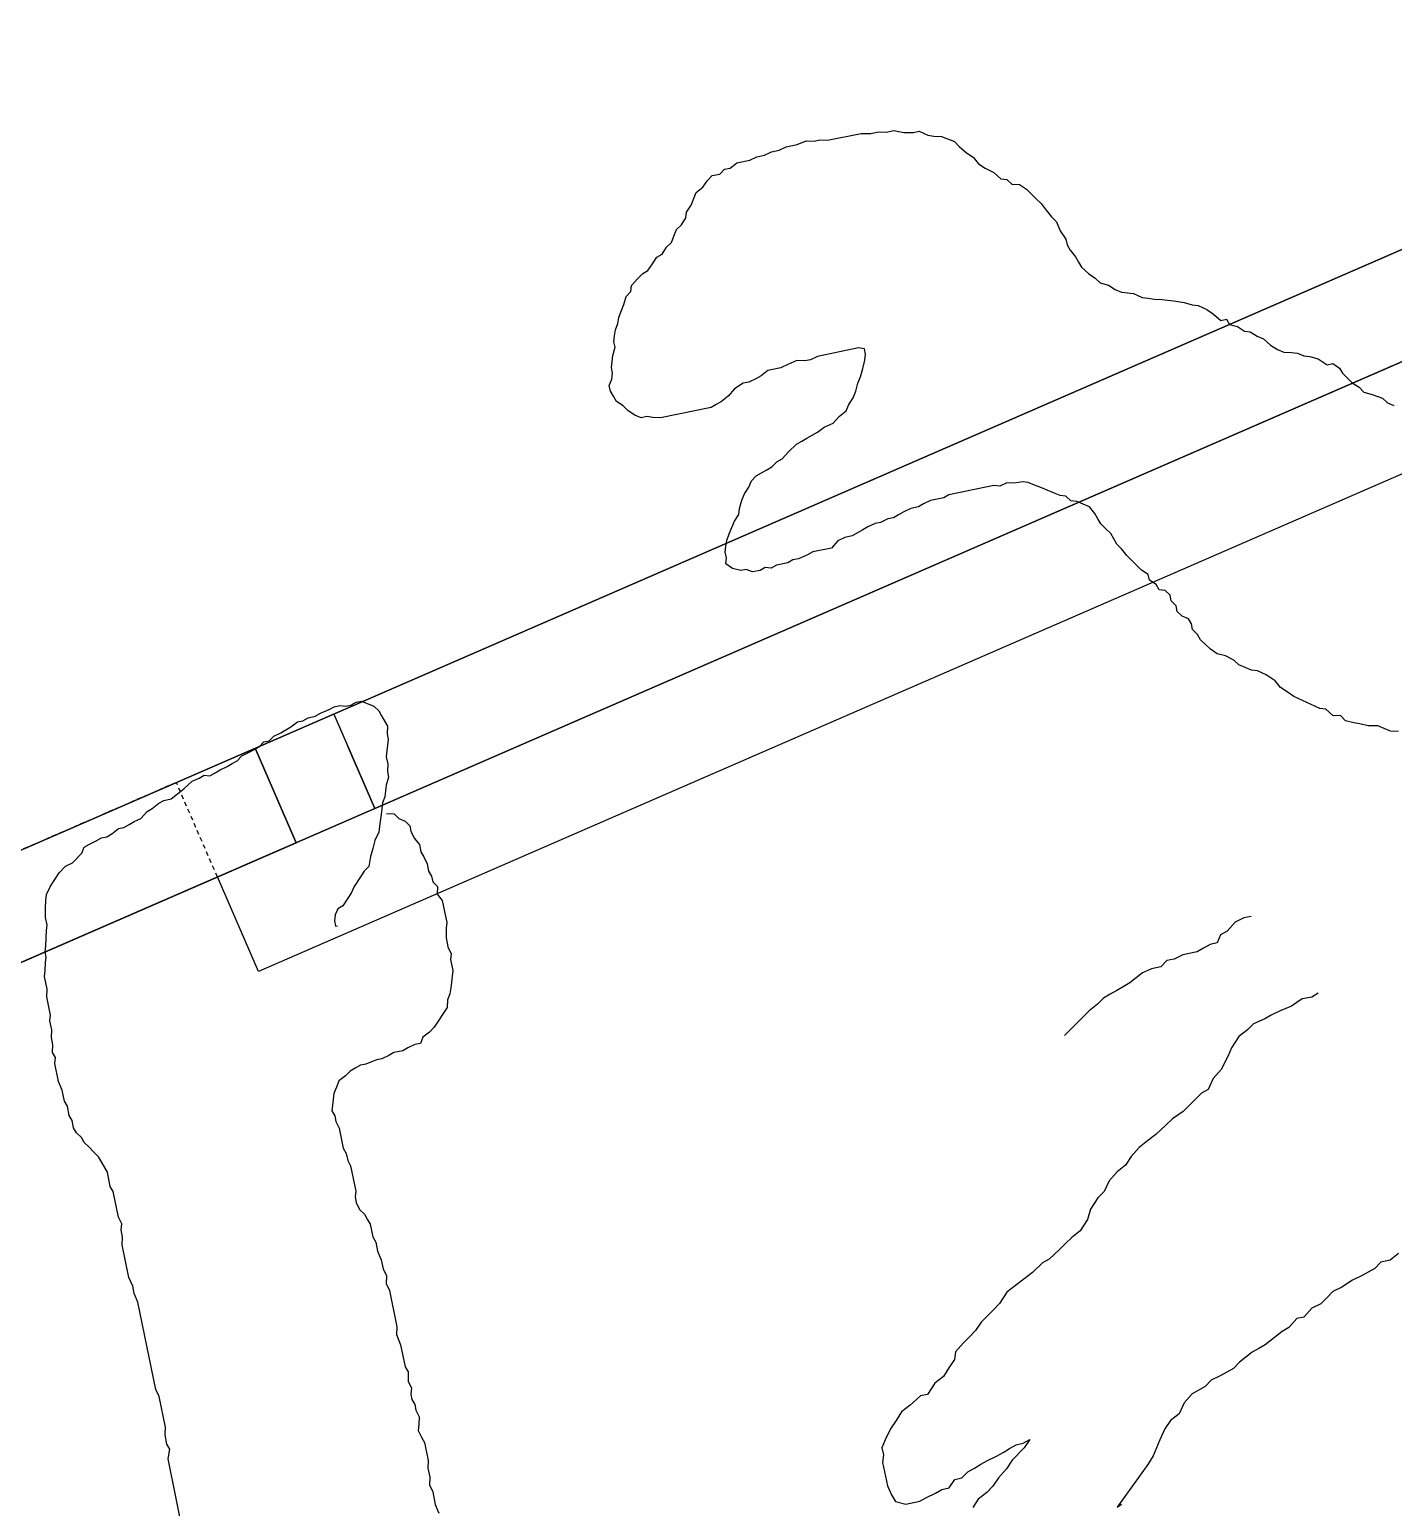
# Model space of a CAD drawing. Header units: millimetres. Extents: x 9159 to 17971, y 10368 to 13314.
# Drawn here: x 14616.73 to 14656.45, y 12233.86 to 12276.91 of the extents above; entities that cross this region are included whole.
import ezdxf

# ---------------------------------------------------------------- set-up
doc = ezdxf.new("R2010")
doc.units = ezdxf.units.MM
doc.header["$LTSCALE"] = 5
doc.linetypes.add('NASCOSTA', pattern=[0.375, 0.25, -0.125])
for name, color, linetype in [('200-EquipBorder-2d', 9, 'Continuous'), ('200-EquipGlass3ds-3D', 140, 'Continuous'), ('200-EquipInternal-2d', 252, 'Continuous'), ('200-EquipMarble-3D', 253, 'Continuous'), ('200-EquipRemBorder-3d', 7, 'Continuous'), ('200-EquipSteel-3d', 9, 'Continuous'), ('600-User-2D', 7, 'Continuous')]:
    doc.layers.add(name, color=color, linetype=linetype)
doc.layers.add('200-InsPoint-3D', color=3, linetype='Continuous', plot=False)

# ---------------------------------------------------------------- blocks, each defined once
blk = doc.blocks.new('RCSH2D6W')
at = {"layer": '200-EquipBorder-2d'}
blk.add_lwpolyline([(0, 0), (1780, 0), (1780, -700), (0, -700)], close=True, dxfattribs=at)
blk.add_lwpolyline([(1780, -700), (1780, -730), (1250, -730), (1250, -700)], dxfattribs=at)
at = {"layer": '200-EquipInternal-2d', "linetype": 'NASCOSTA'}
blk.add_lwpolyline([(1250, -700), (1250, -670), (862, -670), (862, -700)], dxfattribs=at)
at = {"layer": '200-EquipRemBorder-3d', "extrusion": (1, 0, 0), "elevation": 1300}
for points in [[(-670, 440), (-670, 460), (-700, 460), (-700, 450), (-680, 450), (-680, 430), (-700, 410)], [(-670, 545), (-670, 565), (-700, 565), (-700, 555), (-680, 555), (-680, 535), (-700, 515)], [(-670, 650), (-670, 670), (-700, 670), (-700, 660), (-680, 660), (-680, 640), (-700, 620)], [(-670, 755), (-670, 775), (-700, 775), (-700, 765), (-680, 765), (-680, 745), (-700, 725)], [(-670, 230), (-670, 250), (-700, 250), (-700, 240), (-680, 240), (-680, 220), (-700, 200)], [(-670, 335), (-670, 355), (-700, 355), (-700, 345), (-680, 345), (-680, 325), (-700, 305)]]:
    blk.add_lwpolyline(points, dxfattribs=at)
at = {"layer": '200-EquipSteel-3d'}
for points in [[(1275, -670, 150), (1275, -700, 150), (1275, -700, 730), (1275, -670, 760)], [(1770, -700, 150), (1770, -670, 150), (1300, -670, 150), (1300, -700, 150)], [(1275, -700, 150), (1275, -700, 730), (875, -700, 730), (875, -700, 150)], [(1770, -700, 360), (1770, -700, 410), (1300, -700, 410), (1300, -700, 360)], [(1770, -700, 465), (1770, -700, 515), (1300, -700, 515), (1300, -700, 465)], [(1770, -700, 570), (1770, -700, 620), (1300, -700, 620), (1300, -700, 570)], [(1770, -700, 675), (1770, -700, 725), (1300, -700, 725), (1300, -700, 675)], [(1770, -700, 150), (1770, -700, 200), (1300, -700, 200), (1300, -700, 150)], [(1770, -700, 255), (1770, -700, 305), (1300, -700, 305), (1300, -700, 255)]]:
    blk.add_3dface(points, dxfattribs=at)
at = {"layer": '200-EquipSteel-3d', "invisible_edges": 15}
for points in [[(1300, -670, 360), (1300, -700, 360), (1300, -700, 410), (1300, -670, 440)], [(1300, -670, 465), (1300, -700, 465), (1300, -700, 515), (1300, -670, 545)], [(1300, -670, 570), (1300, -700, 570), (1300, -700, 620), (1300, -670, 650)], [(1300, -670, 675), (1300, -700, 675), (1300, -700, 725), (1300, -670, 755)], [(1300, -670, 255), (1300, -700, 255), (1300, -700, 305), (1300, -670, 335)], [(1300, -670, 150), (1300, -700, 150), (1300, -700, 200), (1300, -670, 230)]]:
    blk.add_3dface(points, dxfattribs=at)
at = {"layer": '200-InsPoint-3D', "flags": 9}
blk.add_attdef('DISTANG', (0, 0), '', height=1, dxfattribs=at)
at = {"layer": '200-EquipGlass3ds-3D'}
mesh = blk.add_polymesh((6, 3), dxfattribs=at)
for k, corner in enumerate([(1780, -340, 1510), (1780, -340, 1500), (1780, -340, 1500), (0, -340, 1510), (0, -340, 1500), (0, -340, 1500), (0, 0, 1510), (0, 0, 1500), (0, -340, 1500), (1780, 0, 1510), (1780, 0, 1500), (1780, -340, 1500), (1780, 0, 1510), (1780, 0, 1510), (1780, -340, 1510), (0, 0, 1510), (0, 0, 1510), (0, -340, 1510)]):
    mesh.set_mesh_vertex(divmod(k, 3), corner)
mesh = blk.add_polymesh((6, 3), dxfattribs=at)
for k, corner in enumerate([(1770, -10, 1500), (1770, -10, 1265), (1770, -10, 1265), (10, -10, 1500), (10, -10, 1265), (10, -10, 1265), (10, 0, 1500), (10, 0, 1265), (10, -10, 1265), (1770, 0, 1500), (1770, 0, 1265), (1770, -10, 1265), (1770, 0, 1500), (1770, 0, 1500), (1770, -10, 1500), (10, 0, 1500), (10, 0, 1500), (10, -10, 1500)]):
    mesh.set_mesh_vertex(divmod(k, 3), corner)
at = {"layer": '200-EquipMarble-3D'}
mesh = blk.add_polymesh((6, 3), dxfattribs=at)
for k, corner in enumerate([(1780, -700, 850), (1780, -700, 800), (1780, -700, 800), (0, -700, 850), (0, -700, 800), (0, -700, 800), (0, 0, 850), (0, 0, 800), (0, -700, 800), (1780, 0, 850), (1780, 0, 800), (1780, -700, 800), (1780, 0, 850), (1780, 0, 850), (1780, -700, 850), (0, 0, 850), (0, 0, 850), (0, -700, 850)]):
    mesh.set_mesh_vertex(divmod(k, 3), corner)
mesh = blk.add_polymesh((6, 3), dxfattribs=at)
for k, corner in enumerate([(1780, -20, 1015), (1780, -20, 850), (1780, -20, 850), (0, -20, 1015), (0, -20, 850), (0, -20, 850), (0, 0, 1015), (0, 0, 850), (0, -20, 850), (1780, 0, 1015), (1780, 0, 850), (1780, -20, 850), (1780, 0, 1015), (1780, 0, 1015), (1780, -20, 1015), (0, 0, 1015), (0, 0, 1015), (0, -20, 1015)]):
    mesh.set_mesh_vertex(divmod(k, 3), corner)
at = {"layer": '200-EquipSteel-3d'}
mesh = blk.add_polymesh((6, 3), dxfattribs=at)
for k, corner in enumerate([(1780, -670, 800), (1780, -670, 150), (1780, -670, 150), (0, -670, 800), (0, -670, 150), (0, -670, 150), (0, 0, 800), (0, 0, 150), (0, -670, 150), (1780, 0, 800), (1780, 0, 150), (1780, -670, 150), (1780, 0, 800), (1780, 0, 800), (1780, -670, 800), (0, 0, 800), (0, 0, 800), (0, -670, 800)]):
    mesh.set_mesh_vertex(divmod(k, 3), corner)
blk = doc.blocks.new('CUOCO')
at = {"layer": '600-User-2D'}
for p, q in [((-0.703, 3.79), (0.709, 4.387)), ((0.709, 4.387), (0.554, 4.37)), ((-1.38, 3.368), (-0.973, 3.665)), ((-0.973, 3.665), (-0.703, 3.79)), ((-2.547, 2.83), (-2.254, 3.02)), ((-2.254, 3.02), (-1.943, 3.054)), ((-1.943, 3.054), (-1.674, 3.178)), ((-1.674, 3.178), (-1.38, 3.368)), ((-6.074, 2.563), (-5.452, 2.633)), ((-5.452, 2.633), (-5.231, 2.626)), ((-5.231, 2.626), (-5.01, 2.619)), ((-5.01, 2.619), (-4.544, 2.671)), ((-4.544, 2.671), (-4.298, 2.729)), ((-4.298, 2.729), (-4.077, 2.722)), ((-4.077, 2.722), (-3.856, 2.716)), ((-3.856, 2.716), (-3.57, 2.684)), ((-3.57, 2.684), (-3.324, 2.743)), ((-3.324, 2.743), (-2.882, 2.729)), ((-2.882, 2.729), (-2.547, 2.83)), ((-10.149, 2.425), (-9.839, 2.459)), ((-9.839, 2.459), (-9.576, 2.363)), ((-9.576, 2.363), (-9.331, 2.422)), ((-9.331, 2.422), (-9.11, 2.415)), ((-9.11, 2.415), (-8.889, 2.408)), ((-8.889, 2.408), (-8.602, 2.377)), ((-8.602, 2.377), (-8.226, 2.387)), ((-8.226, 2.387), (-7.939, 2.356)), ((-7.939, 2.356), (-7.694, 2.415)), ((-7.694, 2.415), (-7.448, 2.474)), ((-7.448, 2.474), (-7.162, 2.442)), ((-7.162, 2.442), (-6.827, 2.543)), ((-6.827, 2.543), (-6.63, 2.47)), ((-6.63, 2.47), (-6.295, 2.57)), ((-6.295, 2.57), (-6.074, 2.563)), ((4.023, 2.05), (4.292, 2.174)), ((2.593, 1.608), (2.862, 1.732)), ((2.862, 1.732), (3.197, 1.832)), ((3.197, 1.832), (3.467, 1.957)), ((3.467, 1.957), (3.712, 2.015)), ((3.712, 2.015), (4.023, 2.05)), ((1.833, 1.366), (2.103, 1.49)), ((2.054, 1.359), (1.833, 1.366)), ((2.251, 1.287), (2.054, 1.359)), ((2.103, 1.49), (2.593, 1.608)), ((4.576, 1.325), (4.306, 1.201)), ((4.773, 1.252), (4.576, 1.325)), ((2.472, 1.28), (2.251, 1.287)), ((2.693, 1.273), (2.472, 1.28)), ((2.914, 1.266), (2.693, 1.273)), ((3.201, 1.235), (2.914, 1.266)), ((3.422, 1.228), (3.201, 1.235)), ((3.643, 1.221), (3.422, 1.228)), ((3.864, 1.214), (3.643, 1.221)), ((4.109, 1.273), (3.864, 1.214)), ((4.306, 1.201), (4.109, 1.273)), ((4.994, 1.245), (4.773, 1.252)), ((5.28, 1.214), (4.994, 1.245)), ((5.501, 1.208), (5.28, 1.214)), ((5.895, 1.063), (5.501, 1.208)), ((6.11, 0.835), (5.895, 1.063)), ((6.072, 0.327), (6.103, 0.614)), ((6.103, 0.614), (6.11, 0.835)), ((5.83, -0.329), (6.072, 0.327)), ((5.692, -0.502), (5.83, -0.329)), ((5.122, -1.037), (5.416, -0.847)), ((5.416, -0.847), (5.62, -0.698)), ((5.62, -0.698), (5.692, -0.502)), ((4.273, -1.32), (4.584, -1.285)), ((4.584, -1.285), (4.853, -1.161)), ((4.853, -1.161), (5.122, -1.037)), ((2.467, -1.772), (2.736, -1.648)), ((2.736, -1.648), (3.005, -1.524)), ((3.005, -1.524), (3.316, -1.489)), ((3.316, -1.489), (3.675, -1.323)), ((3.675, -1.323), (3.872, -1.396)), ((3.872, -1.396), (4.273, -1.32)), ((1.503, -2.163), (1.748, -2.104)), ((1.748, -2.104), (1.994, -2.045)), ((1.994, -2.045), (2.329, -1.945)), ((2.329, -1.945), (2.467, -1.772)), ((0.139, -2.629), (0.498, -2.463)), ((0.498, -2.463), (0.743, -2.404)), ((0.743, -2.404), (0.988, -2.346)), ((0.988, -2.346), (1.234, -2.287)), ((1.234, -2.287), (1.503, -2.163)), ((-2.617, -3.03), (-2.306, -2.995)), ((-2.306, -2.995), (-2.061, -2.936)), ((-2.061, -2.936), (-1.816, -2.878)), ((-1.816, -2.878), (-1.415, -2.802)), ((-1.415, -2.802), (-1.194, -2.809)), ((-1.194, -2.809), (-0.794, -2.733)), ((-0.794, -2.733), (-0.483, -2.698)), ((-0.483, -2.698), (-0.172, -2.663)), ((-0.172, -2.663), (0.139, -2.629)), ((-3.563, -3.575), (-3.204, -3.41)), ((-3.204, -3.41), (-2.976, -3.195)), ((-2.976, -3.195), (-2.617, -3.03)), ((-4.437, -3.924), (-4.102, -3.824)), ((-4.102, -3.824), (-3.809, -3.634)), ((-3.809, -3.634), (-3.563, -3.575)), ((-6.375, -4.328), (-5.974, -4.252)), ((-5.974, -4.252), (-5.663, -4.218)), ((-5.663, -4.218), (-5.352, -4.183)), ((-5.352, -4.183), (-5.017, -4.083)), ((-5.017, -4.083), (-4.748, -3.959)), ((-4.748, -3.959), (-4.437, -3.924)), ((-8.247, -4.757), (-7.953, -4.567)), ((-7.953, -4.567), (-7.732, -4.574)), ((-7.732, -4.574), (-7.487, -4.515)), ((-7.487, -4.515), (-7.242, -4.456)), ((-7.242, -4.456), (-6.996, -4.397)), ((-6.996, -4.397), (-6.62, -4.387)), ((-6.62, -4.387), (-6.375, -4.328)), ((-9.169, -5.237), (-8.965, -5.088)), ((-8.965, -5.088), (-8.582, -4.857)), ((-8.582, -4.857), (-8.247, -4.757)), ((-12.156, -5.254), (-11.935, -5.261)), ((-11.935, -5.261), (-11.673, -5.358)), ((-11.673, -5.358), (-11.296, -5.347)), ((-11.296, -5.347), (-10.944, -5.402)), ((-10.944, -5.402), (-10.657, -5.434)), ((-10.657, -5.434), (-10.436, -5.44)), ((-10.436, -5.44), (-10.084, -5.496)), ((-10.084, -5.496), (-9.839, -5.437)), ((-9.839, -5.437), (-9.528, -5.402)), ((-9.528, -5.402), (-9.169, -5.237)), ((17.55, -6.148), (17.593, -5.875)), ((17.419, -6.503), (17.55, -6.148)), ((17.27, -6.909), (17.396, -6.725)), ((17.396, -6.725), (17.419, -6.503)), ((17.051, -7.347), (17.177, -7.163)), ((17.177, -7.163), (17.27, -6.909)), ((16.864, -7.854), (17.051, -7.347)), ((-10.632, -8.199), (-10.428, -8.051)), ((-10.428, -8.051), (-10.231, -8.123)), ((-10.231, -8.123), (-10.01, -8.13)), ((-10.01, -8.13), (-9.789, -8.137)), ((-9.789, -8.137), (-9.395, -8.282)), ((-5.72, -8.219), (-5.475, -8.161)), ((-5.475, -8.161), (-5.23, -8.102)), ((16.835, -8.247), (16.859, -8.025)), ((16.859, -8.025), (16.864, -7.854)), ((-11.672, -8.189), (-11.475, -8.261)), ((-11.475, -8.261), (-11.188, -8.292)), ((-11.188, -8.292), (-10.853, -8.192)), ((-10.853, -8.192), (-10.632, -8.199)), ((-9.395, -8.282), (-9.109, -8.313)), ((-9.109, -8.313), (-8.912, -8.385)), ((-8.912, -8.385), (-8.667, -8.327)), ((-8.667, -8.327), (-8.404, -8.423)), ((-8.404, -8.423), (-8.117, -8.454)), ((-8.117, -8.454), (-7.651, -8.403)), ((-7.651, -8.403), (-7.43, -8.409)), ((-7.43, -8.409), (-7.209, -8.416)), ((-7.209, -8.416), (-6.988, -8.423)), ((-6.988, -8.423), (-6.767, -8.43)), ((-6.767, -8.43), (-6.522, -8.371)), ((-6.522, -8.371), (-6.211, -8.337)), ((-6.211, -8.337), (-5.965, -8.278)), ((-5.965, -8.278), (-5.72, -8.219)), ((16.579, -8.786), (16.603, -8.565)), ((16.603, -8.565), (16.728, -8.38)), ((16.728, -8.38), (16.835, -8.247)), ((24.529, -8.486), (23.465, -11.379)), ((16.518, -9.109), (16.523, -8.939)), ((16.523, -8.939), (16.579, -8.786)), ((16.331, -9.617), (16.355, -9.395)), ((16.355, -9.395), (16.462, -9.262)), ((16.462, -9.262), (16.518, -9.109)), ((16.181, -10.023), (16.187, -9.852)), ((16.187, -9.852), (16.331, -9.617)), ((15.957, -10.632), (16.181, -10.023)), ((-18.161, -10.507), (-17.972, -10.636)), ((-17.972, -10.636), (-17.854, -10.798)), ((15.896, -10.955), (15.957, -10.632)), ((-17.854, -10.798), (-17.736, -10.959)), ((-17.736, -10.959), (-17.495, -11.107)), ((-17.495, -11.107), (-17.324, -11.288)), ((15.397, -12.154), (15.77, -11.139)), ((15.77, -11.139), (15.896, -10.955)), ((-17.324, -11.288), (-17.187, -11.398)), ((-17.187, -11.398), (-17.017, -11.579)), ((-17.017, -11.579), (-16.97, -11.773)), ((23.27, -11.595), (23.264, -11.766)), ((23.465, -11.379), (23.27, -11.595)), ((-16.97, -11.773), (-16.781, -11.902)), ((-16.781, -11.902), (-16.702, -12.168)), ((23.171, -12.02), (23.046, -12.204)), ((23.264, -11.766), (23.171, -12.02)), ((-16.702, -12.168), (-16.564, -12.278)), ((-16.564, -12.278), (-16.262, -12.744)), ((15.247, -12.56), (15.373, -12.376)), ((15.373, -12.376), (15.397, -12.154)), ((23.046, -12.204), (22.728, -13.067)), ((-16.262, -12.744), (-16.111, -12.977)), ((15.13, -13.035), (15.223, -12.782)), ((15.223, -12.782), (15.247, -12.56)), ((-16.111, -12.977), (-16.013, -13.191)), ((-16.013, -13.191), (-15.914, -13.405)), ((14.994, -13.561), (15.087, -13.308)), ((15.087, -13.308), (15.13, -13.035)), ((22.704, -13.288), (21.807, -15.724)), ((22.728, -13.067), (22.704, -13.288)), ((-15.914, -13.405), (-15.886, -13.651)), ((-15.886, -13.651), (-15.755, -13.936)), ((14.858, -14.087), (14.989, -13.732)), ((14.989, -13.732), (14.994, -13.561)), ((-15.755, -13.936), (-15.604, -14.17)), ((-15.604, -14.17), (-15.466, -14.279)), ((14.853, -14.258), (14.858, -14.087)), ((-15.466, -14.279), (-15.348, -14.441)), ((-15.348, -14.441), (-15.23, -14.603)), ((-15.23, -14.603), (-15.184, -14.797)), ((14.847, -14.429), (14.853, -14.258)), ((14.893, -14.619), (14.847, -14.429)), ((14.869, -14.841), (14.893, -14.619)), ((-15.184, -14.797), (-15.033, -15.03)), ((-15.033, -15.03), (-14.863, -15.211)), ((14.706, -15.126), (14.813, -14.993)), ((14.813, -14.993), (14.869, -14.841)), ((-14.863, -15.211), (-14.764, -15.425)), ((-14.764, -15.425), (-14.717, -15.62)), ((14.445, -15.837), (14.706, -15.126)), ((-14.717, -15.62), (-14.67, -15.814)), ((-14.67, -15.814), (-14.676, -15.99)), ((14.439, -16.008), (14.445, -15.837)), ((21.807, -15.724), (21.765, -15.996)), ((-14.687, -16.341), (-14.692, -16.516)), ((-14.629, -16.185), (-14.687, -16.341)), ((-14.676, -15.99), (-14.629, -16.185)), ((14.359, -16.382), (14.365, -16.211)), ((14.365, -16.211), (14.439, -16.008)), ((21.69, -16.199), (21.647, -16.472)), ((21.765, -15.996), (21.69, -16.199)), ((-14.692, -16.516), (-14.574, -16.678)), ((-14.574, -16.678), (-14.527, -16.873)), ((14.154, -16.94), (14.359, -16.382)), ((21.647, -16.472), (21.311, -17.385)), ((-14.527, -16.873), (-14.585, -17.029)), ((-14.585, -17.029), (-14.538, -17.224)), ((14.074, -17.314), (14.13, -17.161)), ((14.13, -17.161), (14.154, -16.94)), ((-14.538, -17.224), (-14.596, -17.38)), ((-14.596, -17.38), (-14.549, -17.575)), ((-14.549, -17.575), (-14.412, -17.684)), ((13.748, -17.885), (13.962, -17.618)), ((13.962, -17.618), (14.069, -17.484)), ((14.069, -17.484), (14.074, -17.314)), ((21.186, -17.569), (21.111, -17.772)), ((21.311, -17.385), (21.186, -17.569)), ((-14.412, -17.684), (-14.417, -17.86)), ((-14.417, -17.86), (-14.318, -18.074)), ((-14.318, -18.074), (-14.376, -18.23)), ((9.629, -18.27), (10.254, -17.982)), ((10.254, -17.982), (10.443, -17.936)), ((10.443, -17.936), (10.684, -17.909)), ((10.684, -17.909), (10.841, -17.795)), ((10.841, -17.795), (10.994, -17.851)), ((10.994, -17.851), (11.216, -17.875)), ((11.216, -17.875), (11.387, -17.88)), ((11.387, -17.88), (11.64, -17.973)), ((11.64, -17.973), (11.811, -17.979)), ((11.811, -17.979), (12.033, -18.003)), ((12.033, -18.003), (12.185, -18.059)), ((12.185, -18.059), (12.509, -18.12)), ((13.433, -18.115), (13.591, -18)), ((13.591, -18), (13.748, -17.885)), ((21.004, -17.906), (20.98, -18.127)), ((21.111, -17.772), (21.004, -17.906)), ((-14.376, -18.23), (-14.277, -18.444)), ((-14.277, -18.444), (-14.23, -18.638)), ((9.346, -18.569), (9.503, -18.454)), ((9.503, -18.454), (9.629, -18.27)), ((12.509, -18.12), (12.661, -18.176)), ((12.661, -18.176), (12.832, -18.182)), ((12.832, -18.182), (13.003, -18.187)), ((13.003, -18.187), (13.193, -18.142)), ((13.193, -18.142), (13.433, -18.115)), ((20.98, -18.127), (20.719, -18.838)), ((-22.933, -18.806), (-23.051, -18.645)), ((-22.886, -19.001), (-22.933, -18.806)), ((-14.23, -18.638), (-14.137, -19.028)), ((9.025, -18.97), (9.132, -18.836)), ((9.132, -18.836), (9.239, -18.703)), ((9.239, -18.703), (9.346, -18.569)), ((20.719, -18.838), (20.714, -19.009)), ((-22.683, -19.253), (-22.886, -19.001)), ((-22.513, -19.434), (-22.683, -19.253)), ((-14.137, -19.028), (-14.109, -19.274)), ((-14.109, -19.274), (-14.063, -19.469)), ((8.806, -19.408), (8.918, -19.103)), ((8.918, -19.103), (9.025, -18.97)), ((20.714, -19.009), (20.564, -19.415)), ((-22.466, -19.629), (-22.513, -19.434)), ((-22.367, -19.843), (-22.466, -19.629)), ((-14.068, -19.644), (-14.073, -19.82)), ((-14.063, -19.469), (-14.068, -19.644)), ((8.582, -20.017), (8.676, -19.763)), ((8.676, -19.763), (8.7, -19.541)), ((8.7, -19.541), (8.806, -19.408)), ((20.554, -19.757), (20.548, -19.927)), ((20.564, -19.415), (20.554, -19.757)), ((-22.321, -20.037), (-22.367, -19.843)), ((-22.274, -20.232), (-22.321, -20.037)), ((-22.279, -20.407), (-22.274, -20.232)), ((-14.073, -19.82), (-14.027, -20.015)), ((-14.027, -20.015), (-13.98, -20.209)), ((-13.98, -20.209), (-13.985, -20.385)), ((8.438, -20.252), (8.582, -20.017)), ((20.548, -19.927), (20.594, -20.117)), ((20.594, -20.117), (20.639, -20.307)), ((-22.181, -20.621), (-22.279, -20.407)), ((-22.024, -20.679), (-22.181, -20.621)), ((-13.985, -20.385), (-13.991, -20.56)), ((-13.991, -20.56), (-13.963, -20.807)), ((8.107, -20.994), (8.331, -20.385)), ((8.331, -20.385), (8.438, -20.252)), ((20.639, -20.307), (20.685, -20.496)), ((20.685, -20.496), (20.679, -20.667)), ((-21.892, -20.964), (-22.024, -20.679)), ((-21.722, -21.145), (-21.892, -20.964)), ((-13.963, -20.807), (-13.727, -21.13)), ((8.134, -21.234), (8.107, -20.994)), ((20.72, -21.028), (20.645, -21.231)), ((20.679, -20.667), (20.725, -20.857)), ((20.725, -20.857), (20.72, -21.028)), ((-21.585, -21.254), (-21.722, -21.145)), ((-21.467, -21.416), (-21.585, -21.254)), ((-21.33, -21.526), (-21.467, -21.416)), ((-13.727, -21.13), (-13.59, -21.24)), ((-13.59, -21.24), (-13.543, -21.435)), ((-13.543, -21.435), (-13.406, -21.544)), ((8.008, -21.419), (8.134, -21.234)), ((8.054, -21.608), (8.008, -21.419)), ((20.64, -21.402), (20.546, -21.655)), ((20.645, -21.231), (20.64, -21.402)), ((-21.141, -21.655), (-21.33, -21.526)), ((-21.023, -21.816), (-21.141, -21.655)), ((-20.924, -22.03), (-21.023, -21.816)), ((-13.406, -21.544), (-13.288, -21.706)), ((-13.288, -21.706), (-13.052, -22.03)), ((7.918, -22.134), (7.993, -21.931)), ((7.993, -21.931), (7.998, -21.761)), ((7.998, -21.761), (8.054, -21.608)), ((20.541, -21.826), (20.429, -22.131)), ((20.546, -21.655), (20.541, -21.826)), ((-20.844, -22.296), (-20.924, -22.03)), ((-20.726, -22.458), (-20.844, -22.296)), ((-13.052, -22.03), (-12.934, -22.191)), ((-12.934, -22.191), (-12.816, -22.353)), ((-12.816, -22.353), (-12.679, -22.463)), ((7.889, -22.527), (7.894, -22.356)), ((7.894, -22.356), (7.918, -22.134)), ((10.819, -22.396), (10.977, -22.281)), ((10.977, -22.281), (11.084, -22.148)), ((11.084, -22.148), (11.14, -21.995)), ((11.14, -21.995), (11.089, -21.977)), ((20.429, -22.131), (20.386, -22.403)), ((-20.627, -22.672), (-20.726, -22.458)), ((-20.49, -22.781), (-20.627, -22.672)), ((-20.391, -22.995), (-20.49, -22.781)), ((-12.679, -22.463), (-12.471, -22.539)), ((-12.471, -22.539), (-12.281, -22.668)), ((-12.281, -22.668), (-12.054, -22.693)), ((-12.054, -22.693), (-11.916, -22.803)), ((-11.916, -22.803), (-10.666, -23.263)), ((7.814, -22.73), (7.889, -22.527)), ((7.841, -22.97), (7.814, -22.73)), ((9.796, -22.826), (10.074, -22.698)), ((10.074, -22.698), (10.232, -22.583)), ((10.232, -22.583), (10.44, -22.487)), ((10.44, -22.487), (10.648, -22.391)), ((10.648, -22.391), (10.819, -22.396)), ((20.386, -22.403), (20.2, -22.91)), ((-20.221, -23.176), (-20.391, -22.995)), ((-20.227, -23.352), (-20.221, -23.176)), ((7.761, -23.344), (7.817, -23.192)), ((7.817, -23.192), (7.841, -22.97)), ((9.027, -23.349), (9.203, -23.184)), ((9.203, -23.184), (9.398, -22.968)), ((9.398, -22.968), (9.588, -22.922)), ((9.588, -22.922), (9.796, -22.826)), ((20.087, -23.215), (19.962, -23.399)), ((20.093, -23.044), (20.087, -23.215)), ((20.2, -22.91), (20.093, -23.044)), ((-20.07, -23.409), (-20.227, -23.352)), ((-19.991, -23.675), (-20.07, -23.409)), ((-19.892, -23.889), (-19.991, -23.675)), ((-10.666, -23.263), (-10.49, -23.269)), ((-10.49, -23.269), (-10.125, -23.403)), ((-10.125, -23.403), (-9.897, -23.428)), ((-9.897, -23.428), (-9.722, -23.433)), ((-9.722, -23.433), (-9.513, -23.51)), ((-9.513, -23.51), (-9.286, -23.534)), ((-9.286, -23.534), (-9.11, -23.54)), ((-9.11, -23.54), (-8.935, -23.545)), ((-8.935, -23.545), (-8.778, -23.603)), ((-8.778, -23.603), (-8.551, -23.628)), ((-8.551, -23.628), (-8.394, -23.685)), ((7.806, -23.534), (7.761, -23.344)), ((7.921, -23.691), (7.806, -23.534)), ((8.517, -23.795), (8.624, -23.662)), ((8.624, -23.662), (8.851, -23.515)), ((8.851, -23.515), (9.027, -23.349)), ((19.887, -23.602), (19.762, -23.786)), ((19.962, -23.399), (19.887, -23.602)), ((-19.741, -24.122), (-19.892, -23.889)), ((-8.394, -23.685), (-8.167, -23.71)), ((-8.167, -23.71), (-7.991, -23.715)), ((-7.991, -23.715), (-7.816, -23.721)), ((-7.816, -23.721), (-7.64, -23.726)), ((-7.64, -23.726), (-7.432, -23.803)), ((-7.432, -23.803), (-7.204, -23.828)), ((-7.204, -23.828), (-6.938, -23.748)), ((-6.938, -23.748), (-6.417, -23.94)), ((-6.417, -23.94), (-6.241, -23.945)), ((-6.241, -23.945), (-5.961, -23.989)), ((-5.961, -23.989), (-5.805, -24.047)), ((-5.805, -24.047), (-5.63, -24.052)), ((-5.63, -24.052), (-5.317, -24.167)), ((7.967, -23.881), (7.921, -23.691)), ((8.151, -24.006), (7.967, -23.881)), ((8.197, -24.196), (8.303, -24.063)), ((8.303, -24.063), (8.517, -23.795)), ((19.668, -24.04), (19.562, -24.174)), ((19.762, -23.786), (19.668, -24.04)), ((-19.604, -24.232), (-19.741, -24.122)), ((-19.434, -24.413), (-19.604, -24.232)), ((-19.211, -24.613), (-19.434, -24.413)), ((-5.317, -24.167), (-5.141, -24.173)), ((-5.141, -24.173), (-5.004, -24.282)), ((-5.004, -24.282), (-4.829, -24.288)), ((-4.829, -24.288), (-4.62, -24.365)), ((-4.62, -24.365), (-4.502, -24.526)), ((-4.502, -24.526), (-4.346, -24.584)), ((7.825, -24.578), (7.932, -24.444)), ((7.932, -24.444), (8.09, -24.33)), ((8.09, -24.33), (8.197, -24.196)), ((19.562, -24.174), (19.375, -24.681)), ((-19.074, -24.722), (-19.211, -24.613)), ((-18.937, -24.832), (-19.074, -24.722)), ((-18.748, -24.961), (-18.937, -24.832)), ((-18.61, -25.071), (-18.748, -24.961)), ((-4.346, -24.584), (-4.176, -24.765)), ((-4.176, -24.765), (-4.077, -24.979)), ((7.486, -25.029), (7.542, -24.877)), ((7.542, -24.877), (7.719, -24.712)), ((7.719, -24.712), (7.825, -24.578)), ((19.249, -24.865), (19.119, -25.221)), ((19.375, -24.681), (19.249, -24.865)), ((-18.473, -25.18), (-18.61, -25.071)), ((-18.322, -25.413), (-18.473, -25.18)), ((-4.244, -25.272), (-4.354, -25.409)), ((-4.186, -25.116), (-4.244, -25.272)), ((-4.077, -24.979), (-4.186, -25.116)), ((7.286, -25.417), (7.361, -25.214)), ((7.361, -25.214), (7.486, -25.029)), ((19.012, -25.354), (18.886, -25.538)), ((19.119, -25.221), (19.012, -25.354)), ((-18.185, -25.523), (-18.322, -25.413)), ((-18.048, -25.633), (-18.185, -25.523)), ((-17.93, -25.794), (-18.048, -25.633)), ((-17.831, -26.008), (-17.93, -25.794)), ((-4.787, -25.782), (-4.949, -25.9)), ((-4.625, -25.664), (-4.787, -25.782)), ((-4.463, -25.546), (-4.625, -25.664)), ((-4.354, -25.409), (-4.463, -25.546)), ((6.91, -25.969), (6.966, -25.817)), ((6.966, -25.817), (7.073, -25.684)), ((7.073, -25.684), (7.179, -25.55)), ((7.179, -25.55), (7.286, -25.417)), ((18.723, -25.824), (18.617, -25.958)), ((18.779, -25.672), (18.723, -25.824)), ((18.886, -25.538), (18.779, -25.672)), ((-17.661, -26.189), (-17.831, -26.008)), ((-17.614, -26.384), (-17.661, -26.189)), ((-5.272, -26.136), (-5.453, -26.306)), ((-5.162, -25.999), (-5.272, -26.136)), ((-4.949, -25.9), (-5.162, -25.999)), ((6.774, -26.496), (6.784, -26.154)), ((6.784, -26.154), (6.91, -25.969)), ((18.491, -26.142), (18.366, -26.326)), ((18.617, -25.958), (18.491, -26.142)), ((-17.515, -26.598), (-17.614, -26.384)), ((-17.436, -26.864), (-17.515, -26.598)), ((-6.712, -26.671), (-6.907, -26.717)), ((-6.536, -26.676), (-6.712, -26.671)), ((-6.361, -26.682), (-6.536, -26.676)), ((-6.185, -26.687), (-6.361, -26.682)), ((-5.99, -26.64), (-6.185, -26.687)), ((-5.829, -26.522), (-5.99, -26.64)), ((-5.615, -26.424), (-5.829, -26.522)), ((-5.453, -26.306), (-5.615, -26.424)), ((6.768, -26.666), (6.774, -26.496)), ((6.814, -26.856), (6.768, -26.666)), ((18.184, -26.663), (18.04, -26.898)), ((18.259, -26.46), (18.184, -26.663)), ((18.366, -26.326), (18.259, -26.46)), ((-17.447, -27.214), (-17.441, -27.039)), ((-17.441, -27.039), (-17.436, -26.864)), ((-9.57, -27.038), (-9.783, -27.137)), ((-9.408, -26.92), (-9.57, -27.038)), ((-9.161, -26.893), (-9.408, -26.92)), ((-8.895, -26.813), (-9.161, -26.893)), ((-8.615, -26.857), (-8.895, -26.813)), ((-8.368, -26.83), (-8.615, -26.857)), ((-8.193, -26.835), (-8.368, -26.83)), ((-8.017, -26.841), (-8.193, -26.835)), ((-7.842, -26.846), (-8.017, -26.841)), ((-7.666, -26.852), (-7.842, -26.846)), ((-7.348, -26.791), (-7.666, -26.852)), ((-7.082, -26.712), (-7.348, -26.791)), ((-6.907, -26.717), (-7.082, -26.712)), ((7.044, -27.171), (6.814, -26.856)), ((17.914, -27.082), (17.808, -27.216)), ((18.04, -26.898), (17.914, -27.082)), ((-17.419, -27.461), (-17.447, -27.214)), ((-17.424, -27.637), (-17.419, -27.461)), ((-10.288, -27.543), (-10.469, -27.713)), ((-10.126, -27.425), (-10.288, -27.543)), ((-9.945, -27.255), (-10.126, -27.425)), ((-9.783, -27.137), (-9.945, -27.255)), ((7.196, -27.227), (7.044, -27.171)), ((7.367, -27.233), (7.196, -27.227)), ((7.519, -27.289), (7.367, -27.233)), ((7.653, -27.395), (7.519, -27.289)), ((7.805, -27.452), (7.653, -27.395)), ((7.976, -27.457), (7.805, -27.452)), ((8.249, -27.5), (7.976, -27.457)), ((8.42, -27.505), (8.249, -27.5)), ((8.623, -27.58), (8.42, -27.505)), ((17.581, -27.362), (17.164, -27.555)), ((17.808, -27.216), (17.581, -27.362)), ((-17.482, -27.793), (-17.424, -27.637)), ((-17.474, -28.092), (-17.482, -27.793)), ((-10.65, -27.883), (-10.759, -28.02)), ((-10.469, -27.713), (-10.65, -27.883)), ((8.794, -27.585), (8.623, -27.58)), ((8.946, -27.641), (8.794, -27.585)), ((9.187, -27.614), (8.946, -27.641)), ((9.358, -27.62), (9.187, -27.614)), ((9.529, -27.625), (9.358, -27.62)), ((9.75, -27.649), (9.529, -27.625)), ((9.94, -27.604), (9.75, -27.649)), ((10.092, -27.66), (9.94, -27.604)), ((10.282, -27.614), (10.092, -27.66)), ((10.453, -27.62), (10.282, -27.614)), ((10.675, -27.644), (10.453, -27.62)), ((10.846, -27.649), (10.675, -27.644)), ((11.035, -27.603), (10.846, -27.649)), ((11.206, -27.609), (11.035, -27.603)), ((11.377, -27.614), (11.206, -27.609)), ((11.599, -27.638), (11.377, -27.614)), ((11.77, -27.643), (11.599, -27.638)), ((11.941, -27.649), (11.77, -27.643)), ((12.075, -27.756), (11.941, -27.649)), ((12.246, -27.761), (12.075, -27.756)), ((12.467, -27.785), (12.246, -27.761)), ((12.467, -27.785), (12.777, -27.726)), ((13.018, -27.699), (12.777, -27.726)), ((13.258, -27.673), (13.018, -27.699)), ((13.461, -27.747), (13.258, -27.673)), ((13.632, -27.753), (13.461, -27.747)), ((13.873, -27.726), (13.632, -27.753)), ((14.044, -27.731), (13.873, -27.726)), ((14.303, -27.654), (14.044, -27.731)), ((14.524, -27.678), (14.303, -27.654)), ((14.695, -27.683), (14.524, -27.678)), ((14.866, -27.689), (14.695, -27.683)), ((15.019, -27.745), (14.866, -27.689)), ((15.259, -27.718), (15.019, -27.745)), ((15.43, -27.723), (15.259, -27.718)), ((15.582, -27.779), (15.43, -27.723)), ((15.753, -27.785), (15.582, -27.779)), ((15.975, -27.809), (15.753, -27.785)), ((16.146, -27.814), (15.975, -27.809)), ((16.304, -27.699), (16.146, -27.814)), ((16.683, -27.608), (16.304, -27.699)), ((16.905, -27.632), (16.683, -27.608)), ((17.164, -27.555), (16.905, -27.632)), ((-17.517, -28.371), (-17.474, -28.092)), ((-17.471, -28.566), (-17.517, -28.371)), ((-10.759, -28.02), (-10.817, -28.176)), ((-10.817, -28.176), (-10.68, -28.286)), ((-10.68, -28.286), (-9.533, -28.708)), ((-17.443, -28.813), (-17.471, -28.566)), ((-17.416, -29.06), (-17.443, -28.813)), ((-9.533, -28.708), (-9.306, -28.733)), ((-9.306, -28.733), (-9.149, -28.79)), ((-9.149, -28.79), (-8.96, -28.919)), ((-17.369, -29.254), (-17.416, -29.06)), ((-17.322, -29.449), (-17.369, -29.254)), ((-8.96, -28.919), (-8.68, -28.963)), ((-8.68, -28.963), (-8.452, -28.987)), ((-8.452, -28.987), (-8.088, -29.122)), ((-8.088, -29.122), (-7.841, -29.094)), ((-7.841, -29.094), (-7.665, -29.1)), ((-7.665, -29.1), (-7.438, -29.124)), ((-7.438, -29.124), (-7.281, -29.182)), ((-7.281, -29.182), (-6.982, -29.174)), ((-6.982, -29.174), (-6.716, -29.094)), ((-6.716, -29.094), (-6.469, -29.067)), ((-6.469, -29.067), (-6.294, -29.072)), ((-6.294, -29.072), (-6.118, -29.078)), ((-6.118, -29.078), (-4.711, -29.596)), ((-17.276, -29.644), (-17.322, -29.449)), ((-17.177, -29.857), (-17.276, -29.644)), ((-4.711, -29.596), (-4.522, -29.725)), ((-16.987, -29.986), (-17.177, -29.857)), ((-16.941, -30.181), (-16.987, -29.986)), ((-4.522, -29.725), (-4.385, -29.834)), ((-4.385, -29.834), (-4.228, -29.892)), ((-4.228, -29.892), (-4.11, -30.054)), ((-4.11, -30.054), (-4.011, -30.267)), ((-16.803, -30.291), (-16.941, -30.181)), ((-16.724, -30.556), (-16.803, -30.291)), ((-16.573, -30.789), (-16.724, -30.556)), ((-4.011, -30.267), (-3.965, -30.462)), ((-3.965, -30.462), (-3.866, -30.676)), ((-16.474, -31.003), (-16.573, -30.789)), ((-3.871, -30.851), (-3.877, -31.027)), ((-3.866, -30.676), (-3.871, -30.851)), ((-16.447, -31.25), (-16.474, -31.003)), ((-16.348, -31.464), (-16.447, -31.25)), ((-4.096, -31.301), (-4.206, -31.438)), ((-3.934, -31.183), (-4.096, -31.301)), ((-3.877, -31.027), (-3.934, -31.183)), ((-16.268, -31.73), (-16.348, -31.464)), ((-16.221, -31.924), (-16.268, -31.73)), ((-4.373, -31.731), (-4.482, -31.869)), ((-4.263, -31.594), (-4.373, -31.731)), ((-4.206, -31.438), (-4.263, -31.594)), ((-15.985, -32.248), (-16.221, -31.924)), ((-15.796, -32.377), (-15.985, -32.248)), ((-4.721, -32.195), (-4.831, -32.332)), ((-4.663, -32.039), (-4.721, -32.195)), ((-4.482, -31.869), (-4.663, -32.039)), ((-15.659, -32.486), (-15.796, -32.377)), ((-15.508, -32.719), (-15.659, -32.486)), ((-5.102, -32.587), (-5.212, -32.724)), ((-4.94, -32.469), (-5.102, -32.587)), ((-4.831, -32.332), (-4.94, -32.469)), ((-15.352, -32.777), (-15.508, -32.719)), ((-15.11, -32.925), (-15.352, -32.777)), ((-14.888, -33.125), (-15.11, -32.925)), ((-14.679, -33.202), (-14.888, -33.125)), ((-5.716, -33.13), (-5.911, -33.176)), ((-5.535, -32.96), (-5.716, -33.13)), ((-5.373, -32.842), (-5.535, -32.96)), ((-5.212, -32.724), (-5.373, -32.842)), ((-14.49, -33.331), (-14.679, -33.202)), ((-14.282, -33.408), (-14.49, -33.331)), ((-14.04, -33.556), (-14.282, -33.408)), ((-13.102, -33.901), (-14.04, -33.556)), ((-6.871, -33.533), (-7.085, -33.632)), ((-6.657, -33.434), (-6.871, -33.533)), ((-6.481, -33.44), (-6.657, -33.434)), ((-6.287, -33.393), (-6.481, -33.44)), ((-6.021, -33.314), (-6.287, -33.393)), ((-5.911, -33.176), (-6.021, -33.314)), ((-12.913, -34.03), (-13.102, -33.901)), ((-7.992, -34.007), (-8.187, -34.054)), ((-7.83, -33.889), (-7.992, -34.007)), ((-7.669, -33.772), (-7.83, -33.889)), ((-7.474, -33.725), (-7.669, -33.772)), ((-7.26, -33.626), (-7.474, -33.725)), ((-7.085, -33.632), (-7.26, -33.626)), ((-12.756, -34.087), (-12.913, -34.03)), ((-12.567, -34.216), (-12.756, -34.087)), ((-12.287, -34.26), (-12.567, -34.216)), ((-11.975, -34.375), (-12.287, -34.26)), ((-11.747, -34.4), (-11.975, -34.375)), ((-11.538, -34.477), (-11.747, -34.4)), ((-8.724, -34.389), (-9.048, -34.624)), ((-8.511, -34.29), (-8.724, -34.389)), ((-8.401, -34.153), (-8.511, -34.29)), ((-8.187, -34.054), (-8.401, -34.153)), ((-11.311, -34.501), (-11.538, -34.477)), ((-11.102, -34.578), (-11.311, -34.501)), ((-10.875, -34.603), (-11.102, -34.578)), ((-10.51, -34.737), (-10.875, -34.603)), ((-10.263, -34.709), (-10.51, -34.737)), ((-10.107, -34.767), (-10.263, -34.709)), ((-9.912, -34.72), (-10.107, -34.767)), ((-9.703, -34.797), (-9.912, -34.72)), ((-9.509, -34.751), (-9.703, -34.797)), ((-9.295, -34.652), (-9.509, -34.751)), ((-9.048, -34.624), (-9.295, -34.652))]:
    blk.add_line(p, q, dxfattribs=at)

msp = doc.modelspace()

# ---------------------------------------------------------------- block references
at = {"xscale": 0.1000000000000278, "yscale": 0.09999999999854481, "zscale": 0.1, "rotation": 23.50913593174215}
msp.add_blockref('RCSH2D6W', (14479.653, 12266.551), dxfattribs=at)
at = {"layer": '600-User-2D', "rotation": 211.7993749230243}
msp.add_blockref('CUOCO', (14646.702, 12237.964), dxfattribs=at)

doc.saveas('drawing.dxf')
